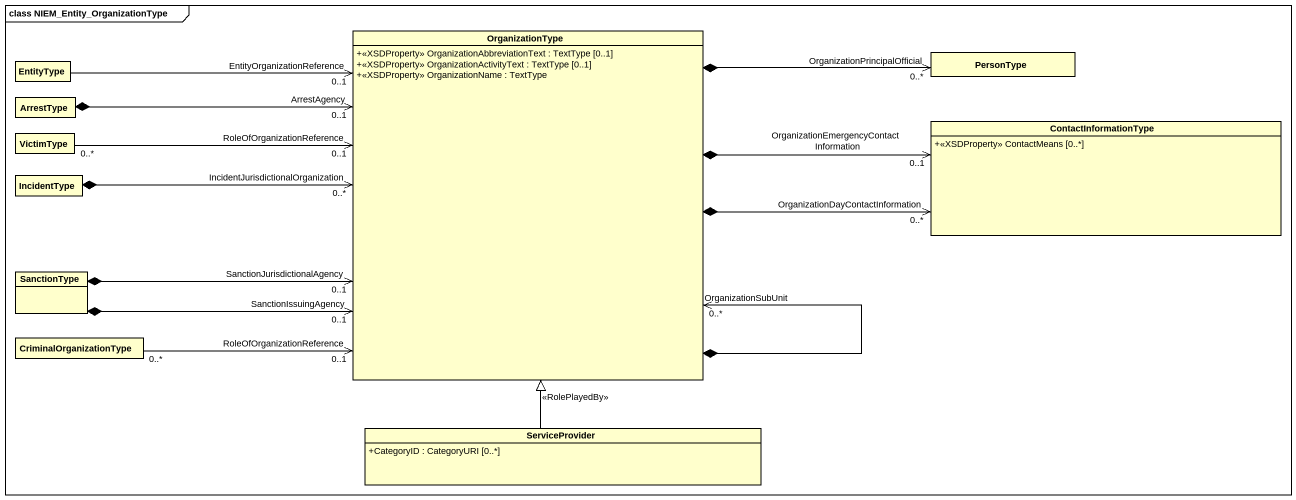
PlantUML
@startuml
mainframe class NIEM_Entity_OrganizationType
hide circle
hide empty members
skinparam classAttributeIconSize 0
class OrganizationType {
  +<<XSDProperty>> OrganizationAbbreviationText : TextType [0..1]
  +<<XSDProperty>> OrganizationActivityText : TextType [0..1]
  +<<XSDProperty>> OrganizationName : TextType
}
class EntityType
class PersonType
class ArrestType
class ContactInformationType {
  +<<XSDProperty>> ContactMeans [0..*]
}
class VictimType
class IncidentType
class SanctionType
class CriminalOrganizationType
class ServiceProvider {
  +CategoryID : CategoryURI [0..*]
}
OrganizationType *--> "OrganizationSubUnit\n0..*" OrganizationType
OrganizationType "EntityOrganizationReference\n0..1" <-left- EntityType
OrganizationType *-right-> "OrganizationEmergencyContactInformation\n0..1" ContactInformationType
OrganizationType *-right-> "OrganizationDayContactInformation\n0..*" ContactInformationType
PersonType "OrganizationPrincipalOfficial\n0..*" <-left-* OrganizationType
ArrestType *-right-> "ArrestAgency\n0..1" OrganizationType
VictimType "0..*" -right-> "RoleOfOrganizationReference\n0..1" OrganizationType
IncidentType *-right-> "IncidentJurisdictionalOrganization\n0..*" OrganizationType
SanctionType *-right-> "SanctionIssuingAgency\n0..1" OrganizationType
SanctionType *-right-> "SanctionJurisdictionalAgency\n0..1" OrganizationType
CriminalOrganizationType "0..*" -right-> "RoleOfOrganizationReference\n0..1" OrganizationType
ServiceProvider -up-|> OrganizationType : <<RolePlayedBy>>
@enduml
